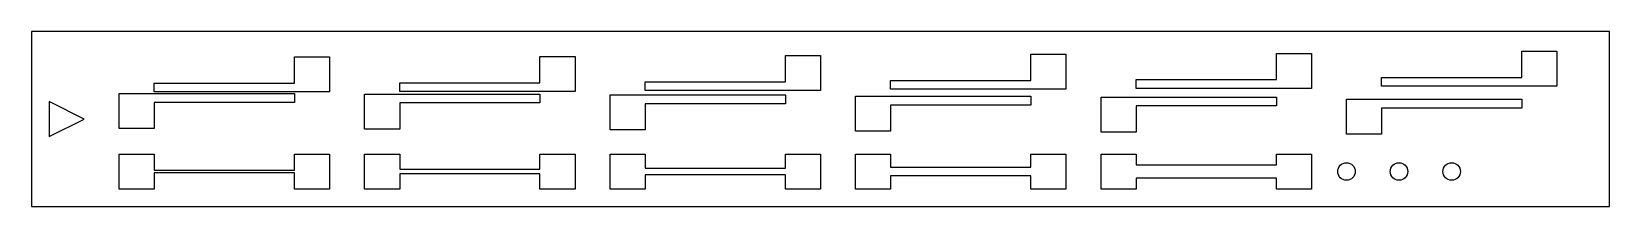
# Model space of a CAD drawing. Header units: millimetres. Extents: x 0 to 180, y 0 to 20.
import ezdxf

# ---------------------------------------------------------------- set-up
doc = ezdxf.new("R2010")
doc.units = ezdxf.units.MM
doc.layers.add('CUT', color=5, linetype='Continuous')
doc.layers.add('ENGRAVE', color=3, linetype='Continuous')

msp = doc.modelspace()

# ---------------------------------------------------------------- linework, layer by layer
at = {"layer": 'CUT'}
for points in [[(180, 0), (180, 20), (0, 20), (0, 0)], [(2, 8), (6, 10), (2, 12)]]:
    msp.add_lwpolyline(points, close=True, dxfattribs=at)
for centre in [(150, 4), (156, 4), (162, 4)]:
    msp.add_circle(centre, 1, dxfattribs=at)
at = {"layer": 'ENGRAVE'}
for points in [[(14, 13.1), (14, 14.1), (30, 14.1), (30, 17.1), (34, 17.1), (34, 13.1), (30, 13.1)], [(42, 13.15), (42, 14.15), (58, 14.15), (58, 17.15), (62, 17.15), (62, 13.15), (58, 13.15)], [(70, 13.25), (70, 14.25), (86, 14.25), (86, 17.25), (90, 17.25), (90, 13.25), (86, 13.25)], [(98, 13.4), (98, 14.4), (114, 14.4), (114, 17.4), (118, 17.4), (118, 13.4), (114, 13.4)], [(126, 13.5), (126, 14.5), (142, 14.5), (142, 17.5), (146, 17.5), (146, 13.5), (142, 13.5)], [(154, 13.75), (154, 14.75), (170, 14.75), (170, 17.75), (174, 17.75), (174, 13.75), (170, 13.75)], [(14, 8.9), (10, 8.9), (10, 12.9), (14, 12.9), (30, 12.9), (30, 11.9), (14, 11.9)], [(42, 8.85), (38, 8.85), (38, 12.85), (42, 12.85), (58, 12.85), (58, 11.85), (42, 11.85)], [(70, 8.75), (66, 8.75), (66, 12.75), (70, 12.75), (86, 12.75), (86, 11.75), (70, 11.75)], [(98, 8.6), (94, 8.6), (94, 12.6), (98, 12.6), (114, 12.6), (114, 11.6), (98, 11.6)], [(126, 8.5), (122, 8.5), (122, 12.5), (126, 12.5), (142, 12.5), (142, 11.5), (126, 11.5)], [(154, 8.25), (150, 8.25), (150, 12.25), (154, 12.25), (170, 12.25), (170, 11.25), (154, 11.25)], [(14, 2), (10, 2), (10, 6), (14, 6), (14, 4.15), (30, 4.15), (30, 6), (34, 6), (34, 2), (30, 2), (30, 3.85), (14, 3.85)], [(42, 2), (38, 2), (38, 6), (42, 6), (42, 4.25), (58, 4.25), (58, 6), (62, 6), (62, 2), (58, 2), (58, 3.75), (42, 3.75)], [(70, 2), (66, 2), (66, 6), (70, 6), (70, 4.4), (86, 4.4), (86, 6), (90, 6), (90, 2), (86, 2), (86, 3.6), (70, 3.6)], [(98, 2), (94, 2), (94, 6), (98, 6), (98, 4.5), (114, 4.5), (114, 6), (118, 6), (118, 2), (114, 2), (114, 3.5), (98, 3.5)], [(126, 2), (122, 2), (122, 6), (126, 6), (126, 4.75), (142, 4.75), (142, 6), (146, 6), (146, 2), (142, 2), (142, 3.25), (126, 3.25)]]:
    msp.add_lwpolyline(points, close=True, dxfattribs=at)

doc.saveas('drawing.dxf')
